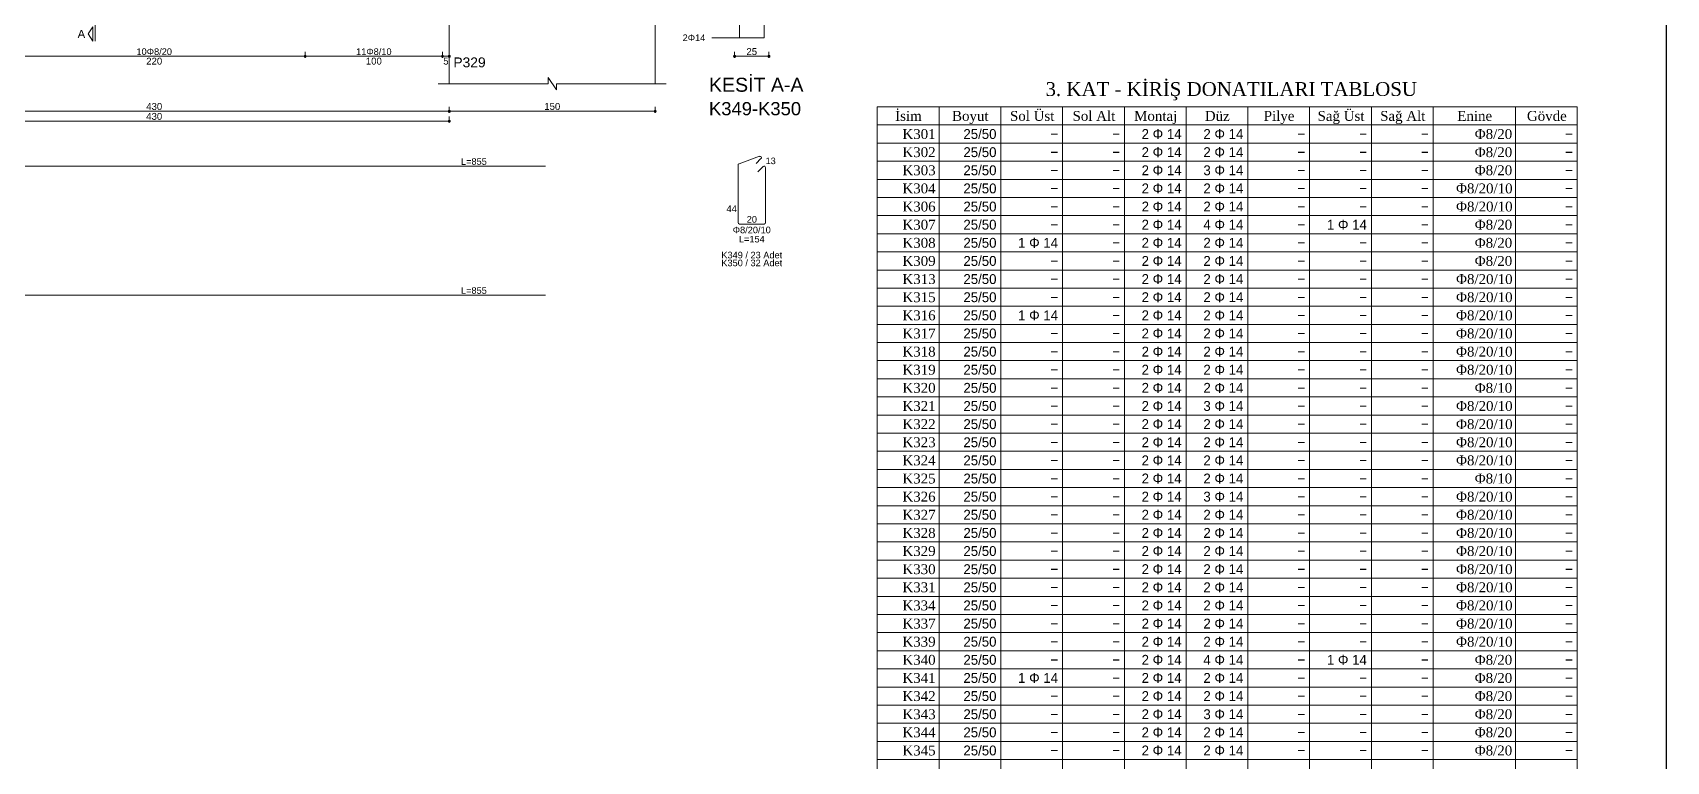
# Model space of a CAD drawing. Header units: millimetres. Extents: x 2232 to 85269, y -3593 to 5869.
# Drawn here: x 65662 to 67447, y -2588 to -1793 of the extents above; entities that cross this region are included whole.
import ezdxf

# ---------------------------------------------------------------- set-up
doc = ezdxf.new("R2010")
doc.units = ezdxf.units.MM
doc.linetypes.add('DASHDOT2', pattern=[12.7, 6.35, -3.175, 0, -3.175])
doc.linetypes.add('DASHED4', pattern=[18.75, 12.5, -6.25])
doc.layers.add('aks', color=251, linetype='DASHDOT2', lineweight=35)
for name, color, linetype in [('Donatı Metraj Tablosu', 7, 'Continuous'), ('Donatı Topl. Uzun. Yazısı', 7, 'Continuous'), ('Donatı Uz. Yazısı', 7, 'Continuous'), ('Donatı Yazısı', 7, 'Continuous'), ('Donatı Çizgisi', 7, 'Continuous'), ('Kiriş', 7, 'Continuous'), ('Standart', 7, 'Continuous'), ('Ölçülendirme', 7, 'Continuous')]:
    doc.layers.add(name, color=color, linetype=linetype)
doc.styles.add('arial_1_18', font='arial.ttf', dxfattribs={"height": 0.2})
doc.styles.add('symbol_1_18', font='symbol.ttf', dxfattribs={"height": 0.2})
doc.styles.add('times new roman_1_18', font='times.ttf', dxfattribs={"height": 0.2})

# ---------------------------------------------------------------- blocks, each defined once
blk = doc.blocks.new('IDE263Entity7554')
at = {"layer": 'aks', "color": 30, "linetype": 'DASHED4', "lineweight": 5}
for points in [[(22953.9, 2001.7), (22953.9, 2136.7)], [(23238.9, 2001.7), (23238.9, 2136.7)], [(23668.9, 2001.7), (23668.9, 2136.7)]]:
    blk.add_lwpolyline(points, dxfattribs=at)
at = {"layer": 'aks', "color": 1, "linetype": 'Continuous', "lineweight": 5}
for centre in [(22953.9, 2143.7), (23238.9, 2143.7), (23668.9, 2143.7)]:
    blk.add_circle(centre, 7, dxfattribs=at)
at = {"layer": 'Donatı Çizgisi', "color": 5, "linetype": 'Continuous', "lineweight": 5}
for points in [[(22958.9, 2039.9), (22958.9, 2083.5)], [(22968.9, 2039.9), (22968.9, 2083.5)], [(23073.9, 2039.9), (23073.9, 2083.5)], [(23093.9, 2039.9), (23093.9, 2083.5)], [(23198.9, 2039.9), (23198.9, 2083.5)], [(23208.9, 2039.9), (23208.9, 2083.5)], [(23243.9, 2039.9), (23243.9, 2083.5)], [(23253.9, 2039.9), (23253.9, 2083.5)], [(23443.9, 2039.9), (23443.9, 2083.5)], [(23463.9, 2039.9), (23463.9, 2083.5)], [(23653.9, 2039.9), (23653.9, 2083.5)], [(23663.9, 2039.9), (23663.9, 2083.5)], [(22883.9, 2081.3), (23738.9, 2081.3)], [(23879.3, 2039.2), (23879.3, 2082.8)], [(23879.3, 2082.8), (23899.3, 2082.8)], [(23899.3, 2039.2), (23899.3, 2082.8)], [(22883.9, 2040.7), (23738.9, 2040.7)], [(23879.3, 2039.2), (23899.3, 2039.2)], [(22883.9, 1931.7), (23738.9, 1931.7)], [(23879.3, 1890.6), (23879.3, 1932.5)], [(23880, 1933.4), (23895, 1938.9)], [(23892.4, 1933.6), (23896, 1937.2)], [(23893.8, 1927.7), (23897.5, 1931.5)], [(23899.3, 1890.6), (23899.3, 1930.7)], [(23880.3, 1889.6), (23898.3, 1889.6)], [(22883.9, 1837.9), (23738.9, 1837.9)]]:
    blk.add_lwpolyline(points, dxfattribs=at)
for centre in [(23880.3, 2081.8), (23898.3, 2081.8), (23880.3, 2040.2), (23898.3, 2040.2)]:
    blk.add_circle(centre, 1, dxfattribs=at)
for centre, start, end in [((23880.3, 1932.5), 110, 180), ((23895.3, 1937.9), 315, 110), ((23898.3, 1930.7), 0, 135), ((23880.3, 1890.6), 180, 270), ((23898.3, 1890.6), 270, 0)]:
    blk.add_arc(centre, 1.02, start, end, dxfattribs=at)
at = {"layer": 'Kiriş', "color": 1, "linetype": 'Continuous', "lineweight": 5}
for points in [[(22803.9, 2086.7), (23818.9, 2086.7)], [(22803.9, 1991.7), (22803.9, 2086.7)], [(23818.9, 1991.7), (23818.9, 2086.7)], [(23861.8, 2086.7), (23916.8, 2086.7)], [(23861.8, 2071.7), (23876.8, 2071.7)], [(23876.8, 2036.7), (23876.8, 2071.7)], [(23901.8, 2071.7), (23916.8, 2071.7)], [(23901.8, 2036.7), (23901.8, 2071.7)], [(22953.9, 2036.7), (23213.9, 2036.7)], [(22953.9, 1991.7), (22953.9, 2036.7)], [(23213.9, 1991.7), (23213.9, 2036.7)], [(23238.9, 2036.7), (23668.9, 2036.7)], [(23238.9, 1991.7), (23238.9, 2036.7)], [(23668.9, 1991.7), (23668.9, 2036.7)], [(23876.8, 2036.7), (23901.8, 2036.7)], [(22795.9, 1991.7), (22875.9, 1991.7)], [(22881.9, 1987.2), (22875.9, 1996.2)], [(22875.9, 1991.7), (22875.9, 1996.2)], [(22881.9, 1991.7), (22961.9, 1991.7)], [(22881.9, 1987.2), (22881.9, 1991.7)], [(23205.9, 1991.7), (23223.4, 1991.7)], [(23229.4, 1987.2), (23223.4, 1996.2)], [(23223.4, 1991.7), (23223.4, 1996.2)], [(23229.4, 1991.7), (23246.9, 1991.7)], [(23229.4, 1987.2), (23229.4, 1991.7)], [(23660.9, 1991.7), (23740.9, 1991.7)], [(23746.9, 1987.2), (23740.9, 1996.2)], [(23740.9, 1991.7), (23740.9, 1996.2)], [(23746.9, 1991.7), (23826.9, 1991.7)], [(23746.9, 1987.2), (23746.9, 1991.7)]]:
    blk.add_lwpolyline(points, dxfattribs=at)
at = {"layer": 'Ölçülendirme', "color": 1, "linetype": 'Continuous', "lineweight": 5}
for points in [[(23052.7, 2095.5), (23056.2, 2100.7)], [(23056.2, 2090.2), (23052.7, 2095.5)], [(23056.2, 2090.2), (23056.2, 2100.7)], [(23057.9, 2079.7), (23057.9, 2100.7)], [(23113.7, 2091.7), (23116.2, 2095)], [(23116.2, 2095), (23137.8, 2095)], [(23405.7, 2095.5), (23409.2, 2100.7)], [(23409.2, 2090.2), (23405.7, 2095.5)], [(23409.2, 2090.2), (23409.2, 2100.7)], [(23410.9, 2079.7), (23410.9, 2100.7)], [(23500.7, 2091.7), (23503.2, 2095)], [(23503.2, 2095), (23524.8, 2095)], [(23860.3, 2096.8), (23898.3, 2096.8)], [(23880.3, 2081.8), (23880.3, 2096.8)], [(23898.3, 2081.8), (23898.3, 2096.8)], [(22882.9, 2090.3), (22954.9, 2090.3)], [(22883.9, 2087.1), (22883.9, 2091.6)], [(22953.9, 2087.1), (22953.9, 2091.6)], [(23111.2, 2086.7), (23108.7, 2091.7)], [(23108.7, 2091.7), (23113.7, 2091.7)], [(23113.7, 2091.7), (23111.2, 2086.7)], [(23111.2, 2086.7), (23111.2, 2086.7)], [(23498.2, 2086.7), (23495.7, 2091.7)], [(23495.7, 2091.7), (23500.7, 2091.7)], [(23500.7, 2091.7), (23498.2, 2086.7)], [(23498.2, 2086.7), (23498.2, 2086.7)], [(23928.5, 2086.7), (23943, 2086.7)], [(23931.8, 2035.7), (23931.8, 2087.7)], [(23941.8, 2035.7), (23941.8, 2087.7)], [(23928.5, 2071.7), (23933, 2071.7)], [(22958.9, 2066.5), (22968.9, 2066.5)], [(23073.9, 2066.5), (23093.9, 2066.5)], [(23198.9, 2066.5), (23208.9, 2066.5)], [(23243.9, 2066.5), (23253.9, 2066.5)], [(23443.9, 2066.5), (23463.9, 2066.5)], [(23653.9, 2066.5), (23663.9, 2066.5)], [(23057.9, 2022.7), (23057.9, 2043.7)], [(23410.9, 2022.7), (23410.9, 2043.7)], [(23880.3, 2025.2), (23880.3, 2040.2)], [(23898.3, 2025.2), (23898.3, 2040.2)], [(23928.5, 2036.7), (23943, 2036.7)], [(23052.7, 2028), (23056.2, 2033.2)], [(23056.2, 2022.7), (23052.7, 2028)], [(23056.2, 2022.7), (23056.2, 2033.2)], [(23405.7, 2028), (23409.2, 2033.2)], [(23409.2, 2022.7), (23405.7, 2028)], [(23409.2, 2022.7), (23409.2, 2033.2)], [(23860.3, 2025.2), (23898.3, 2025.2)], [(22952.9, 2011.7), (23214.9, 2011.7)], [(22953.9, 2010.5), (22953.9, 2015)], [(22958.9, 2010.5), (22958.9, 2015)], [(23058.9, 2010.5), (23058.9, 2015)], [(23108.9, 2010.5), (23108.9, 2015)], [(23208.9, 2010.5), (23208.9, 2015)], [(23213.9, 2010.5), (23213.9, 2015)], [(23237.9, 2011.7), (23669.9, 2011.7)], [(23238.9, 2010.5), (23238.9, 2015)], [(23243.9, 2010.5), (23243.9, 2015)], [(23343.9, 2010.5), (23343.9, 2015)], [(23563.9, 2010.5), (23563.9, 2015)], [(23663.9, 2010.5), (23663.9, 2015)], [(23668.9, 2010.5), (23668.9, 2015)], [(23875.8, 2011.7), (23902.8, 2011.7)], [(23876.8, 2010.5), (23876.8, 2015)], [(23901.8, 2010.5), (23901.8, 2015)], [(22802.9, 1971.7), (23819.9, 1971.7)], [(22803.9, 1970.5), (22803.9, 1975)], [(22952.9, 1964.5), (23669.9, 1964.5)], [(22953.9, 1970.5), (22953.9, 1975)], [(22953.9, 1963.3), (22953.9, 1967.8)], [(23213.9, 1970.5), (23213.9, 1975)], [(23238.9, 1970.5), (23238.9, 1975)], [(23238.9, 1963.3), (23238.9, 1967.8)], [(23668.9, 1970.5), (23668.9, 1975)], [(23668.9, 1963.3), (23668.9, 1967.8)], [(23818.9, 1970.5), (23818.9, 1975)]]:
    blk.add_lwpolyline(points, dxfattribs=at)
for centre in [(22883.9, 2090.3), (22953.9, 2090.3), (23931.8, 2086.7), (23941.8, 2086.7), (23931.8, 2071.7), (22958.9, 2066.5), (22968.9, 2066.5), (23073.9, 2066.5), (23093.9, 2066.5), (23198.9, 2066.5), (23208.9, 2066.5), (23243.9, 2066.5), (23253.9, 2066.5), (23443.9, 2066.5), (23463.9, 2066.5), (23653.9, 2066.5), (23663.9, 2066.5), (23931.8, 2036.7), (23941.8, 2036.7), (22953.9, 2011.7), (22958.9, 2011.7), (22958.9, 2011.7), (23058.9, 2011.7), (23058.9, 2011.7), (23108.9, 2011.7), (23108.9, 2011.7), (23208.9, 2011.7), (23208.9, 2011.7), (23213.9, 2011.7), (23238.9, 2011.7), (23243.9, 2011.7), (23243.9, 2011.7), (23343.9, 2011.7), (23343.9, 2011.7), (23563.9, 2011.7), (23563.9, 2011.7), (23663.9, 2011.7), (23663.9, 2011.7), (23668.9, 2011.7), (23876.8, 2011.7), (23901.8, 2011.7), (22803.9, 1971.7), (22953.9, 1971.7), (22953.9, 1971.7), (22953.9, 1964.5), (23213.9, 1971.7), (23213.9, 1971.7), (23238.9, 1971.7), (23238.9, 1971.7), (23238.9, 1964.5), (23238.9, 1964.5), (23668.9, 1971.7), (23668.9, 1971.7), (23668.9, 1964.5), (23818.9, 1971.7)]:
    blk.add_circle(centre, 0.75, dxfattribs=at)
at = {"layer": 'aks', "color": 1, "linetype": 'Continuous', "lineweight": 5, "style": 'arial_1_18'}
for s, height, p in [('16', 4.73, (22950.3, 2141.3)), ('12', 4.73, (23235.3, 2141.3)), ('8', 9.45, (23665.3, 2138.8))]:
    blk.add_text(s, height=height, dxfattribs=at).set_placement(p)
at = {"layer": 'Donatı Topl. Uzun. Yazısı', "color": 1, "linetype": 'Continuous', "lineweight": 5, "style": 'arial_1_18'}
for s, p in [('L=855', (23677.4, 1932.7)), ('L=154', (23879.9, 1876.2)), ('L=855', (23677.4, 1838.8))]:
    blk.add_text(s, height=4.8, dxfattribs=at).set_placement(p)
at = {"layer": 'Donatı Uz. Yazısı', "color": 1, "linetype": 'Continuous', "lineweight": 5, "style": 'arial_1_18'}
for s, p in [('13', (23899.3, 1933.2)), ('44', (23870.9, 1898.3)), ('20', (23885.6, 1890.6))]:
    blk.add_text(s, height=4.8, dxfattribs=at).set_placement(p)
at = {"layer": 'Donatı Yazısı', "color": 5, "linetype": 'Continuous', "lineweight": 5, "style": 'arial_1_18'}
for s, p in [('2Φ14', (23838.9, 2094.4)), ('2Φ14', (23838.9, 2022.8)), ('2Φ14', (23337.1, 1932.7)), ('Φ8/20/10', (23875.4, 1882.9)), ('K349 / 23 Adet', (23867.1, 1864.6)), ('K350 / 32 Adet', (23867.1, 1858.9)), ('2Φ14', (23337.1, 1838.8))]:
    blk.add_text(s, height=4.8, dxfattribs=at).set_placement(p)
for p in [(23110.9, 2075.4), (23480.9, 2075.4), (23110.9, 2043.7), (23480.9, 2043.7)]:
    blk.add_text('2Φ14', height=4.32, rotation=360, dxfattribs=at).set_placement(p)
at = {"layer": 'Donatı Yazısı', "color": 1, "linetype": 'Continuous', "lineweight": 5, "style": 'arial_1_18'}
for s, p in [('Montaj', (23163.1, 1932.7)), ('Düz', (23171.3, 1838.8))]:
    blk.add_text(s, height=4.8, dxfattribs=at).set_placement(p)
at = {"layer": 'Kiriş', "color": 1, "linetype": 'Continuous', "lineweight": 5, "style": 'arial_1_18'}
for s, height, p in [('K349 (25/50)', 12, (22965.9, 2091.5)), ('K350 (25/50)', 12, (23250.9, 2091.5)), ('P326', 7.2, (22806.9, 2003.7)), ('P309', 7.2, (23216.9, 2003.7)), ('P329', 7.2, (23671.9, 2003.7)), ('KESİT A-A', 10.2, (23858.1, 1985.9)), ('K349-K350', 9.6, (23858.1, 1968.8))]:
    blk.add_text(s, height=height, dxfattribs=at).set_placement(p)
at = {"layer": 'Ölçülendirme', "color": 1, "linetype": 'Continuous', "lineweight": 5, "style": 'arial_1_18'}
for s, height, p in [('70', 4.8, (22915.2, 2091.3)), ('A', 5.95, (23045.1, 2092.5)), ('+13.50', 5, (23116.2, 2096)), ('A', 5.95, (23398.1, 2092.5)), ('+13.50', 5, (23503.2, 2096)), ('A', 5.95, (23045.1, 2025)), ('A', 5.95, (23398.1, 2025)), ('25', 5, (23885.4, 2012.7)), ('5', 5, (22954.5, 2005.7)), ('100', 5, (23003.1, 2005.7)), ('50', 5, (23080.1, 2005.7)), ('100', 5, (23153.1, 2005.7)), ('5', 5, (23209.5, 2005.7)), ('5', 5, (23239.5, 2005.7)), ('100', 5, (23288.1, 2005.7)), ('220', 5, (23448.1, 2005.7)), ('100', 5, (23608.1, 2005.7)), ('5', 5, (23664.5, 2005.7)), ('150', 5, (22873.1, 1972.7)), ('260', 5, (23078.1, 1972.7)), ('25', 5, (23222.6, 1972.7)), ('430', 5, (23448.1, 1972.7)), ('150', 5, (23738.1, 1972.7)), ('285', 5, (23078.1, 1965.5)), ('430', 5, (23448.1, 1965.5))]:
    blk.add_text(s, height=height, dxfattribs=at).set_placement(p)
for s, rotation, p in [('10', 360, (22960.1, 2067.5)), ('20', 360, (23080.1, 2067.5)), ('10', 360, (23200.1, 2067.5)), ('10', 360, (23245.1, 2067.5)), ('20', 360, (23450.1, 2067.5)), ('10', 360, (23655.1, 2067.5)), ('15', 90, (23930.8, 2075.3)), ('50', 90, (23940.8, 2057.8)), ('35', 90, (23930.8, 2050.3))]:
    blk.add_text(s, height=5, rotation=rotation, dxfattribs=at).set_placement(p)
at = {"layer": 'Ölçülendirme', "color": 5, "linetype": 'Continuous', "lineweight": 5, "style": 'arial_1_18'}
for s, p in [('11Φ8/10', (22996, 2012.7)), ('1Φ8/20', (23072.9, 2012.7)), ('11Φ8/10', (23146, 2012.7)), ('11Φ8/10', (23281, 2012.7)), ('10Φ8/20', (23441, 2012.7)), ('11Φ8/10', (23601, 2012.7))]:
    blk.add_text(s, height=4.8, dxfattribs=at).set_placement(p)
blk = doc.blocks.new('IDE263Entity7593')
at = {"layer": 'Donatı Metraj Tablosu', "color": 1, "linetype": 'Continuous', "lineweight": 5}
for points in [[(28798, 686.4), (29138, 686.4)], [(28798, 686.4), (28798, 0)], [(28828, 686.4), (28828, 0)], [(28858, 686.4), (28858, 0)], [(28888, 686.4), (28888, 0)], [(28918, 686.4), (28918, 0)], [(28948, 686.4), (28948, 0)], [(28978, 686.4), (28978, 0)], [(29008, 686.4), (29008, 0)], [(29038, 686.4), (29038, 0)], [(29068, 686.4), (29068, 0)], [(29108, 686.4), (29108, 0)], [(29138, 686.4), (29138, 0)], [(28798, 677.6), (29138, 677.6)], [(28798, 668.8), (29138, 668.8)], [(28798, 660), (29138, 660)], [(28798, 651.2), (29138, 651.2)], [(28798, 642.4), (29138, 642.4)], [(28798, 633.6), (29138, 633.6)], [(28798, 624.8), (29138, 624.8)], [(28798, 616), (29138, 616)], [(28798, 607.2), (29138, 607.2)], [(28798, 598.4), (29138, 598.4)], [(28798, 589.6), (29138, 589.6)], [(28798, 580.8), (29138, 580.8)], [(28798, 572), (29138, 572)], [(28798, 563.2), (29138, 563.2)], [(28798, 554.4), (29138, 554.4)], [(28798, 545.6), (29138, 545.6)], [(28798, 536.8), (29138, 536.8)], [(28798, 528), (29138, 528)], [(28798, 519.2), (29138, 519.2)], [(28798, 510.4), (29138, 510.4)], [(28798, 501.6), (29138, 501.6)], [(28798, 492.8), (29138, 492.8)], [(28798, 484), (29138, 484)], [(28798, 475.2), (29138, 475.2)], [(28798, 466.4), (29138, 466.4)], [(28798, 457.6), (29138, 457.6)], [(28798, 448.8), (29138, 448.8)], [(28798, 440), (29138, 440)], [(28798, 431.2), (29138, 431.2)], [(28798, 422.4), (29138, 422.4)], [(28798, 413.6), (29138, 413.6)], [(28798, 404.8), (29138, 404.8)], [(28798, 396), (29138, 396)], [(28798, 387.2), (29138, 387.2)], [(28798, 378.4), (29138, 378.4)], [(28798, 369.6), (29138, 369.6)]]:
    blk.add_lwpolyline(points, dxfattribs=at)
for s, height, style, p in [('3. KAT - KİRİŞ DONATILARI TABLOSU', 6.72, 'times new roman_1_18', (28879.71, 691.68)), ('İsim', 4.8, 'times new roman_1_18', (28806.69, 679.6)), ('Boyut', 4.8, 'times new roman_1_18', (28834.32, 679.6)), ('Sol Üst', 4.8, 'times new roman_1_18', (28862.45, 679.6)), ('Sol Alt', 4.8, 'times new roman_1_18', (28892.84, 679.6)), ('Montaj', 4.8, 'times new roman_1_18', (28922.75, 679.6)), ('Düz', 4.8, 'times new roman_1_18', (28957.09, 679.6)), ('Pilye', 4.8, 'times new roman_1_18', (28985.7, 679.6)), ('Sağ Üst', 4.8, 'times new roman_1_18', (29011.86, 679.6)), ('Sağ Alt', 4.8, 'times new roman_1_18', (29042.25, 679.6)), ('Enine', 4.8, 'times new roman_1_18', (29079.72, 679.6)), ('Gövde', 4.8, 'times new roman_1_18', (29113.54, 679.6)), ('K301', 4.8, 'times new roman_1_18', (28810.22, 670.8)), ('25/50', 4.8, 'symbol_1_18', (28839.83, 670.8)), ('2 F 14', 4.8, 'symbol_1_18', (28926.39, 670.8)), ('2 F 14', 4.8, 'symbol_1_18', (28956.39, 670.8)), ('Φ8/20', 4.8, 'times new roman_1_18', (29088.19, 670.8)), ('K302', 4.8, 'times new roman_1_18', (28810.22, 662)), ('25/50', 4.8, 'symbol_1_18', (28839.83, 662)), ('-', 4.8, 'symbol_1_18', (28882.1, 670.8)), ('-', 4.8, 'symbol_1_18', (28912.1, 670.8)), ('2 F 14', 4.8, 'symbol_1_18', (28926.39, 662)), ('2 F 14', 4.8, 'symbol_1_18', (28956.39, 662)), ('-', 4.8, 'symbol_1_18', (29002.1, 670.8)), ('-', 4.8, 'symbol_1_18', (29032.1, 670.8)), ('-', 4.8, 'symbol_1_18', (29062.1, 670.8)), ('Φ8/20', 4.8, 'times new roman_1_18', (29088.19, 662)), ('-', 4.8, 'symbol_1_18', (29132.1, 670.8)), ('-', 4.8, 'symbol_1_18', (28882.1, 662)), ('-', 4.8, 'symbol_1_18', (28912.1, 662)), ('-', 4.8, 'symbol_1_18', (29002.1, 662)), ('-', 4.8, 'symbol_1_18', (29032.1, 662)), ('-', 4.8, 'symbol_1_18', (29062.1, 662)), ('-', 4.8, 'symbol_1_18', (29132.1, 662)), ('K303', 4.8, 'times new roman_1_18', (28810.22, 653.2)), ('25/50', 4.8, 'symbol_1_18', (28839.83, 653.2)), ('-', 4.8, 'symbol_1_18', (28882.1, 653.2)), ('-', 4.8, 'symbol_1_18', (28912.1, 653.2)), ('2 F 14', 4.8, 'symbol_1_18', (28926.39, 653.2)), ('3 F 14', 4.8, 'symbol_1_18', (28956.39, 653.2)), ('-', 4.8, 'symbol_1_18', (29002.1, 653.2)), ('-', 4.8, 'symbol_1_18', (29032.1, 653.2)), ('-', 4.8, 'symbol_1_18', (29062.1, 653.2)), ('Φ8/20', 4.8, 'times new roman_1_18', (29088.19, 653.2)), ('-', 4.8, 'symbol_1_18', (29132.1, 653.2)), ('K304', 4.8, 'times new roman_1_18', (28810.22, 644.4)), ('25/50', 4.8, 'symbol_1_18', (28839.83, 644.4)), ('-', 4.8, 'symbol_1_18', (28882.1, 644.4)), ('-', 4.8, 'symbol_1_18', (28912.1, 644.4)), ('2 F 14', 4.8, 'symbol_1_18', (28926.39, 644.4)), ('2 F 14', 4.8, 'symbol_1_18', (28956.39, 644.4)), ('-', 4.8, 'symbol_1_18', (29002.1, 644.4)), ('-', 4.8, 'symbol_1_18', (29032.1, 644.4)), ('-', 4.8, 'symbol_1_18', (29062.1, 644.4)), ('Φ8/20/10', 4.8, 'times new roman_1_18', (29079.11, 644.4)), ('-', 4.8, 'symbol_1_18', (29132.1, 644.4)), ('K306', 4.8, 'times new roman_1_18', (28810.22, 635.6)), ('25/50', 4.8, 'symbol_1_18', (28839.83, 635.6)), ('-', 4.8, 'symbol_1_18', (28882.1, 635.6)), ('-', 4.8, 'symbol_1_18', (28912.1, 635.6)), ('2 F 14', 4.8, 'symbol_1_18', (28926.39, 635.6)), ('2 F 14', 4.8, 'symbol_1_18', (28956.39, 635.6)), ('-', 4.8, 'symbol_1_18', (29002.1, 635.6)), ('-', 4.8, 'symbol_1_18', (29032.1, 635.6)), ('-', 4.8, 'symbol_1_18', (29062.1, 635.6)), ('Φ8/20/10', 4.8, 'times new roman_1_18', (29079.11, 635.6)), ('-', 4.8, 'symbol_1_18', (29132.1, 635.6)), ('K307', 4.8, 'times new roman_1_18', (28810.22, 626.8)), ('25/50', 4.8, 'symbol_1_18', (28839.83, 626.8)), ('-', 4.8, 'symbol_1_18', (28882.1, 626.8)), ('-', 4.8, 'symbol_1_18', (28912.1, 626.8)), ('2 F 14', 4.8, 'symbol_1_18', (28926.39, 626.8)), ('4 F 14', 4.8, 'symbol_1_18', (28956.39, 626.8)), ('-', 4.8, 'symbol_1_18', (29002.1, 626.8)), ('1 F 14', 4.8, 'symbol_1_18', (29016.39, 626.8)), ('-', 4.8, 'symbol_1_18', (29062.1, 626.8)), ('Φ8/20', 4.8, 'times new roman_1_18', (29088.19, 626.8)), ('-', 4.8, 'symbol_1_18', (29132.1, 626.8)), ('K308', 4.8, 'times new roman_1_18', (28810.22, 618)), ('25/50', 4.8, 'symbol_1_18', (28839.83, 618)), ('1 F 14', 4.8, 'symbol_1_18', (28866.39, 618)), ('-', 4.8, 'symbol_1_18', (28912.1, 618)), ('2 F 14', 4.8, 'symbol_1_18', (28926.39, 618)), ('2 F 14', 4.8, 'symbol_1_18', (28956.39, 618)), ('-', 4.8, 'symbol_1_18', (29002.1, 618)), ('-', 4.8, 'symbol_1_18', (29032.1, 618)), ('-', 4.8, 'symbol_1_18', (29062.1, 618)), ('Φ8/20', 4.8, 'times new roman_1_18', (29088.19, 618)), ('-', 4.8, 'symbol_1_18', (29132.1, 618)), ('K309', 4.8, 'times new roman_1_18', (28810.22, 609.2)), ('25/50', 4.8, 'symbol_1_18', (28839.83, 609.2)), ('-', 4.8, 'symbol_1_18', (28882.1, 609.2)), ('-', 4.8, 'symbol_1_18', (28912.1, 609.2)), ('2 F 14', 4.8, 'symbol_1_18', (28926.39, 609.2)), ('2 F 14', 4.8, 'symbol_1_18', (28956.39, 609.2)), ('-', 4.8, 'symbol_1_18', (29002.1, 609.2)), ('-', 4.8, 'symbol_1_18', (29032.1, 609.2)), ('-', 4.8, 'symbol_1_18', (29062.1, 609.2)), ('Φ8/20', 4.8, 'times new roman_1_18', (29088.19, 609.2)), ('-', 4.8, 'symbol_1_18', (29132.1, 609.2)), ('K313', 4.8, 'times new roman_1_18', (28810.22, 600.4)), ('25/50', 4.8, 'symbol_1_18', (28839.83, 600.4)), ('2 F 14', 4.8, 'symbol_1_18', (28926.39, 600.4)), ('2 F 14', 4.8, 'symbol_1_18', (28956.39, 600.4)), ('Φ8/20/10', 4.8, 'times new roman_1_18', (29079.11, 600.4)), ('K315', 4.8, 'times new roman_1_18', (28810.22, 591.6)), ('25/50', 4.8, 'symbol_1_18', (28839.83, 591.6)), ('-', 4.8, 'symbol_1_18', (28882.1, 600.4)), ('-', 4.8, 'symbol_1_18', (28912.1, 600.4)), ('2 F 14', 4.8, 'symbol_1_18', (28926.39, 591.6)), ('2 F 14', 4.8, 'symbol_1_18', (28956.39, 591.6)), ('-', 4.8, 'symbol_1_18', (29002.1, 600.4)), ('-', 4.8, 'symbol_1_18', (29032.1, 600.4)), ('-', 4.8, 'symbol_1_18', (29062.1, 600.4)), ('Φ8/20/10', 4.8, 'times new roman_1_18', (29079.11, 591.6)), ('-', 4.8, 'symbol_1_18', (29132.1, 600.4)), ('K316', 4.8, 'times new roman_1_18', (28810.22, 582.8)), ('25/50', 4.8, 'symbol_1_18', (28839.83, 582.8)), ('1 F 14', 4.8, 'symbol_1_18', (28866.39, 582.8)), ('-', 4.8, 'symbol_1_18', (28882.1, 591.6)), ('-', 4.8, 'symbol_1_18', (28912.1, 591.6)), ('2 F 14', 4.8, 'symbol_1_18', (28926.39, 582.8)), ('2 F 14', 4.8, 'symbol_1_18', (28956.39, 582.8)), ('-', 4.8, 'symbol_1_18', (29002.1, 591.6)), ('-', 4.8, 'symbol_1_18', (29032.1, 591.6)), ('-', 4.8, 'symbol_1_18', (29062.1, 591.6)), ('Φ8/20/10', 4.8, 'times new roman_1_18', (29079.11, 582.8)), ('-', 4.8, 'symbol_1_18', (29132.1, 591.6)), ('-', 4.8, 'symbol_1_18', (28912.1, 582.8)), ('-', 4.8, 'symbol_1_18', (29002.1, 582.8)), ('-', 4.8, 'symbol_1_18', (29032.1, 582.8)), ('-', 4.8, 'symbol_1_18', (29062.1, 582.8)), ('-', 4.8, 'symbol_1_18', (29132.1, 582.8)), ('K317', 4.8, 'times new roman_1_18', (28810.22, 574)), ('25/50', 4.8, 'symbol_1_18', (28839.83, 574)), ('-', 4.8, 'symbol_1_18', (28882.1, 574)), ('-', 4.8, 'symbol_1_18', (28912.1, 574)), ('2 F 14', 4.8, 'symbol_1_18', (28926.39, 574)), ('2 F 14', 4.8, 'symbol_1_18', (28956.39, 574)), ('-', 4.8, 'symbol_1_18', (29002.1, 574)), ('-', 4.8, 'symbol_1_18', (29032.1, 574)), ('-', 4.8, 'symbol_1_18', (29062.1, 574)), ('Φ8/20/10', 4.8, 'times new roman_1_18', (29079.11, 574)), ('-', 4.8, 'symbol_1_18', (29132.1, 574)), ('K318', 4.8, 'times new roman_1_18', (28810.22, 565.2)), ('25/50', 4.8, 'symbol_1_18', (28839.83, 565.2)), ('-', 4.8, 'symbol_1_18', (28882.1, 565.2)), ('-', 4.8, 'symbol_1_18', (28912.1, 565.2)), ('2 F 14', 4.8, 'symbol_1_18', (28926.39, 565.2)), ('2 F 14', 4.8, 'symbol_1_18', (28956.39, 565.2)), ('-', 4.8, 'symbol_1_18', (29002.1, 565.2)), ('-', 4.8, 'symbol_1_18', (29032.1, 565.2)), ('-', 4.8, 'symbol_1_18', (29062.1, 565.2)), ('Φ8/20/10', 4.8, 'times new roman_1_18', (29079.11, 565.2)), ('-', 4.8, 'symbol_1_18', (29132.1, 565.2)), ('K319', 4.8, 'times new roman_1_18', (28810.22, 556.4)), ('25/50', 4.8, 'symbol_1_18', (28839.83, 556.4)), ('-', 4.8, 'symbol_1_18', (28882.1, 556.4)), ('-', 4.8, 'symbol_1_18', (28912.1, 556.4)), ('2 F 14', 4.8, 'symbol_1_18', (28926.39, 556.4)), ('2 F 14', 4.8, 'symbol_1_18', (28956.39, 556.4)), ('-', 4.8, 'symbol_1_18', (29002.1, 556.4)), ('-', 4.8, 'symbol_1_18', (29032.1, 556.4)), ('-', 4.8, 'symbol_1_18', (29062.1, 556.4)), ('Φ8/20/10', 4.8, 'times new roman_1_18', (29079.11, 556.4)), ('-', 4.8, 'symbol_1_18', (29132.1, 556.4)), ('K320', 4.8, 'times new roman_1_18', (28810.22, 547.6)), ('25/50', 4.8, 'symbol_1_18', (28839.83, 547.6)), ('-', 4.8, 'symbol_1_18', (28882.1, 547.6)), ('-', 4.8, 'symbol_1_18', (28912.1, 547.6)), ('2 F 14', 4.8, 'symbol_1_18', (28926.39, 547.6)), ('2 F 14', 4.8, 'symbol_1_18', (28956.39, 547.6)), ('-', 4.8, 'symbol_1_18', (29002.1, 547.6)), ('-', 4.8, 'symbol_1_18', (29032.1, 547.6)), ('-', 4.8, 'symbol_1_18', (29062.1, 547.6)), ('Φ8/10', 4.8, 'times new roman_1_18', (29088.19, 547.6)), ('-', 4.8, 'symbol_1_18', (29132.1, 547.6)), ('K321', 4.8, 'times new roman_1_18', (28810.22, 538.8)), ('25/50', 4.8, 'symbol_1_18', (28839.83, 538.8)), ('-', 4.8, 'symbol_1_18', (28882.1, 538.8)), ('-', 4.8, 'symbol_1_18', (28912.1, 538.8)), ('2 F 14', 4.8, 'symbol_1_18', (28926.39, 538.8)), ('3 F 14', 4.8, 'symbol_1_18', (28956.39, 538.8)), ('-', 4.8, 'symbol_1_18', (29002.1, 538.8)), ('-', 4.8, 'symbol_1_18', (29032.1, 538.8)), ('-', 4.8, 'symbol_1_18', (29062.1, 538.8)), ('Φ8/20/10', 4.8, 'times new roman_1_18', (29079.11, 538.8)), ('-', 4.8, 'symbol_1_18', (29132.1, 538.8)), ('K322', 4.8, 'times new roman_1_18', (28810.22, 530)), ('25/50', 4.8, 'symbol_1_18', (28839.83, 530)), ('-', 4.8, 'symbol_1_18', (28882.1, 530)), ('-', 4.8, 'symbol_1_18', (28912.1, 530)), ('2 F 14', 4.8, 'symbol_1_18', (28926.39, 530)), ('2 F 14', 4.8, 'symbol_1_18', (28956.39, 530)), ('-', 4.8, 'symbol_1_18', (29002.1, 530)), ('-', 4.8, 'symbol_1_18', (29032.1, 530)), ('-', 4.8, 'symbol_1_18', (29062.1, 530)), ('Φ8/20/10', 4.8, 'times new roman_1_18', (29079.11, 530)), ('-', 4.8, 'symbol_1_18', (29132.1, 530)), ('K323', 4.8, 'times new roman_1_18', (28810.22, 521.2)), ('25/50', 4.8, 'symbol_1_18', (28839.83, 521.2)), ('-', 4.8, 'symbol_1_18', (28882.1, 521.2)), ('-', 4.8, 'symbol_1_18', (28912.1, 521.2)), ('2 F 14', 4.8, 'symbol_1_18', (28926.39, 521.2)), ('2 F 14', 4.8, 'symbol_1_18', (28956.39, 521.2)), ('-', 4.8, 'symbol_1_18', (29002.1, 521.2)), ('-', 4.8, 'symbol_1_18', (29032.1, 521.2)), ('-', 4.8, 'symbol_1_18', (29062.1, 521.2)), ('Φ8/20/10', 4.8, 'times new roman_1_18', (29079.11, 521.2)), ('-', 4.8, 'symbol_1_18', (29132.1, 521.2)), ('K324', 4.8, 'times new roman_1_18', (28810.22, 512.4)), ('25/50', 4.8, 'symbol_1_18', (28839.83, 512.4)), ('2 F 14', 4.8, 'symbol_1_18', (28926.39, 512.4)), ('2 F 14', 4.8, 'symbol_1_18', (28956.39, 512.4)), ('Φ8/20/10', 4.8, 'times new roman_1_18', (29079.11, 512.4)), ('K325', 4.8, 'times new roman_1_18', (28810.22, 503.6)), ('25/50', 4.8, 'symbol_1_18', (28839.83, 503.6)), ('-', 4.8, 'symbol_1_18', (28882.1, 512.4)), ('-', 4.8, 'symbol_1_18', (28912.1, 512.4)), ('2 F 14', 4.8, 'symbol_1_18', (28926.39, 503.6)), ('2 F 14', 4.8, 'symbol_1_18', (28956.39, 503.6)), ('-', 4.8, 'symbol_1_18', (29002.1, 512.4)), ('-', 4.8, 'symbol_1_18', (29032.1, 512.4)), ('-', 4.8, 'symbol_1_18', (29062.1, 512.4)), ('Φ8/10', 4.8, 'times new roman_1_18', (29088.19, 503.6)), ('-', 4.8, 'symbol_1_18', (29132.1, 512.4)), ('-', 4.8, 'symbol_1_18', (28882.1, 503.6)), ('-', 4.8, 'symbol_1_18', (28912.1, 503.6)), ('-', 4.8, 'symbol_1_18', (29002.1, 503.6)), ('-', 4.8, 'symbol_1_18', (29032.1, 503.6)), ('-', 4.8, 'symbol_1_18', (29062.1, 503.6)), ('-', 4.8, 'symbol_1_18', (29132.1, 503.6)), ('K326', 4.8, 'times new roman_1_18', (28810.22, 494.8)), ('25/50', 4.8, 'symbol_1_18', (28839.83, 494.8)), ('-', 4.8, 'symbol_1_18', (28882.1, 494.8)), ('-', 4.8, 'symbol_1_18', (28912.1, 494.8)), ('2 F 14', 4.8, 'symbol_1_18', (28926.39, 494.8)), ('3 F 14', 4.8, 'symbol_1_18', (28956.39, 494.8)), ('-', 4.8, 'symbol_1_18', (29002.1, 494.8)), ('-', 4.8, 'symbol_1_18', (29032.1, 494.8)), ('-', 4.8, 'symbol_1_18', (29062.1, 494.8)), ('Φ8/20/10', 4.8, 'times new roman_1_18', (29079.11, 494.8)), ('-', 4.8, 'symbol_1_18', (29132.1, 494.8)), ('K327', 4.8, 'times new roman_1_18', (28810.22, 486)), ('25/50', 4.8, 'symbol_1_18', (28839.83, 486)), ('-', 4.8, 'symbol_1_18', (28882.1, 486)), ('-', 4.8, 'symbol_1_18', (28912.1, 486)), ('2 F 14', 4.8, 'symbol_1_18', (28926.39, 486)), ('2 F 14', 4.8, 'symbol_1_18', (28956.39, 486)), ('-', 4.8, 'symbol_1_18', (29002.1, 486)), ('-', 4.8, 'symbol_1_18', (29032.1, 486)), ('-', 4.8, 'symbol_1_18', (29062.1, 486)), ('Φ8/20/10', 4.8, 'times new roman_1_18', (29079.11, 486)), ('-', 4.8, 'symbol_1_18', (29132.1, 486)), ('K328', 4.8, 'times new roman_1_18', (28810.22, 477.2)), ('25/50', 4.8, 'symbol_1_18', (28839.83, 477.2)), ('-', 4.8, 'symbol_1_18', (28882.1, 477.2)), ('-', 4.8, 'symbol_1_18', (28912.1, 477.2)), ('2 F 14', 4.8, 'symbol_1_18', (28926.39, 477.2)), ('2 F 14', 4.8, 'symbol_1_18', (28956.39, 477.2)), ('-', 4.8, 'symbol_1_18', (29002.1, 477.2)), ('-', 4.8, 'symbol_1_18', (29032.1, 477.2)), ('-', 4.8, 'symbol_1_18', (29062.1, 477.2)), ('Φ8/20/10', 4.8, 'times new roman_1_18', (29079.11, 477.2)), ('-', 4.8, 'symbol_1_18', (29132.1, 477.2)), ('K329', 4.8, 'times new roman_1_18', (28810.22, 468.4)), ('25/50', 4.8, 'symbol_1_18', (28839.83, 468.4)), ('-', 4.8, 'symbol_1_18', (28882.1, 468.4)), ('-', 4.8, 'symbol_1_18', (28912.1, 468.4)), ('2 F 14', 4.8, 'symbol_1_18', (28926.39, 468.4)), ('2 F 14', 4.8, 'symbol_1_18', (28956.39, 468.4)), ('-', 4.8, 'symbol_1_18', (29002.1, 468.4)), ('-', 4.8, 'symbol_1_18', (29032.1, 468.4)), ('-', 4.8, 'symbol_1_18', (29062.1, 468.4)), ('Φ8/20/10', 4.8, 'times new roman_1_18', (29079.11, 468.4)), ('-', 4.8, 'symbol_1_18', (29132.1, 468.4)), ('K330', 4.8, 'times new roman_1_18', (28810.22, 459.6)), ('25/50', 4.8, 'symbol_1_18', (28839.83, 459.6)), ('-', 4.8, 'symbol_1_18', (28882.1, 459.6)), ('-', 4.8, 'symbol_1_18', (28912.1, 459.6)), ('2 F 14', 4.8, 'symbol_1_18', (28926.39, 459.6)), ('2 F 14', 4.8, 'symbol_1_18', (28956.39, 459.6)), ('-', 4.8, 'symbol_1_18', (29002.1, 459.6)), ('-', 4.8, 'symbol_1_18', (29032.1, 459.6)), ('-', 4.8, 'symbol_1_18', (29062.1, 459.6)), ('Φ8/20/10', 4.8, 'times new roman_1_18', (29079.11, 459.6)), ('-', 4.8, 'symbol_1_18', (29132.1, 459.6)), ('K331', 4.8, 'times new roman_1_18', (28810.22, 450.8)), ('25/50', 4.8, 'symbol_1_18', (28839.83, 450.8)), ('-', 4.8, 'symbol_1_18', (28882.1, 450.8)), ('-', 4.8, 'symbol_1_18', (28912.1, 450.8)), ('2 F 14', 4.8, 'symbol_1_18', (28926.39, 450.8)), ('2 F 14', 4.8, 'symbol_1_18', (28956.39, 450.8)), ('-', 4.8, 'symbol_1_18', (29002.1, 450.8)), ('-', 4.8, 'symbol_1_18', (29032.1, 450.8)), ('-', 4.8, 'symbol_1_18', (29062.1, 450.8)), ('Φ8/20/10', 4.8, 'times new roman_1_18', (29079.11, 450.8)), ('-', 4.8, 'symbol_1_18', (29132.1, 450.8)), ('K334', 4.8, 'times new roman_1_18', (28810.22, 442)), ('25/50', 4.8, 'symbol_1_18', (28839.83, 442)), ('-', 4.8, 'symbol_1_18', (28882.1, 442)), ('-', 4.8, 'symbol_1_18', (28912.1, 442)), ('2 F 14', 4.8, 'symbol_1_18', (28926.39, 442)), ('2 F 14', 4.8, 'symbol_1_18', (28956.39, 442)), ('-', 4.8, 'symbol_1_18', (29002.1, 442)), ('-', 4.8, 'symbol_1_18', (29032.1, 442)), ('-', 4.8, 'symbol_1_18', (29062.1, 442)), ('Φ8/20/10', 4.8, 'times new roman_1_18', (29079.11, 442)), ('-', 4.8, 'symbol_1_18', (29132.1, 442)), ('K337', 4.8, 'times new roman_1_18', (28810.22, 433.2)), ('25/50', 4.8, 'symbol_1_18', (28839.83, 433.2)), ('2 F 14', 4.8, 'symbol_1_18', (28926.39, 433.2)), ('2 F 14', 4.8, 'symbol_1_18', (28956.39, 433.2)), ('Φ8/20/10', 4.8, 'times new roman_1_18', (29079.11, 433.2)), ('K339', 4.8, 'times new roman_1_18', (28810.22, 424.4)), ('25/50', 4.8, 'symbol_1_18', (28839.83, 424.4)), ('-', 4.8, 'symbol_1_18', (28882.1, 433.2)), ('-', 4.8, 'symbol_1_18', (28912.1, 433.2)), ('2 F 14', 4.8, 'symbol_1_18', (28926.39, 424.4)), ('2 F 14', 4.8, 'symbol_1_18', (28956.39, 424.4)), ('-', 4.8, 'symbol_1_18', (29002.1, 433.2)), ('-', 4.8, 'symbol_1_18', (29032.1, 433.2)), ('-', 4.8, 'symbol_1_18', (29062.1, 433.2)), ('Φ8/20/10', 4.8, 'times new roman_1_18', (29079.11, 424.4)), ('-', 4.8, 'symbol_1_18', (29132.1, 433.2)), ('25/50', 4.8, 'symbol_1_18', (28839.83, 415.6)), ('-', 4.8, 'symbol_1_18', (28882.1, 424.4)), ('-', 4.8, 'symbol_1_18', (28912.1, 424.4)), ('-', 4.8, 'symbol_1_18', (29002.1, 424.4)), ('-', 4.8, 'symbol_1_18', (29032.1, 424.4)), ('-', 4.8, 'symbol_1_18', (29062.1, 424.4)), ('-', 4.8, 'symbol_1_18', (29132.1, 424.4)), ('K340', 4.8, 'times new roman_1_18', (28810.22, 415.6)), ('-', 4.8, 'symbol_1_18', (28882.1, 415.6)), ('-', 4.8, 'symbol_1_18', (28912.1, 415.6)), ('2 F 14', 4.8, 'symbol_1_18', (28926.39, 415.6)), ('4 F 14', 4.8, 'symbol_1_18', (28956.39, 415.6)), ('-', 4.8, 'symbol_1_18', (29002.1, 415.6)), ('1 F 14', 4.8, 'symbol_1_18', (29016.39, 415.6)), ('-', 4.8, 'symbol_1_18', (29062.1, 415.6)), ('Φ8/20', 4.8, 'times new roman_1_18', (29088.19, 415.6)), ('-', 4.8, 'symbol_1_18', (29132.1, 415.6)), ('K341', 4.8, 'times new roman_1_18', (28810.22, 406.8)), ('25/50', 4.8, 'symbol_1_18', (28839.83, 406.8)), ('1 F 14', 4.8, 'symbol_1_18', (28866.39, 406.8)), ('-', 4.8, 'symbol_1_18', (28912.1, 406.8)), ('2 F 14', 4.8, 'symbol_1_18', (28926.39, 406.8)), ('2 F 14', 4.8, 'symbol_1_18', (28956.39, 406.8)), ('-', 4.8, 'symbol_1_18', (29002.1, 406.8)), ('-', 4.8, 'symbol_1_18', (29032.1, 406.8)), ('-', 4.8, 'symbol_1_18', (29062.1, 406.8)), ('Φ8/20', 4.8, 'times new roman_1_18', (29088.19, 406.8)), ('-', 4.8, 'symbol_1_18', (29132.1, 406.8)), ('K342', 4.8, 'times new roman_1_18', (28810.22, 398)), ('25/50', 4.8, 'symbol_1_18', (28839.83, 398)), ('-', 4.8, 'symbol_1_18', (28882.1, 398)), ('-', 4.8, 'symbol_1_18', (28912.1, 398)), ('2 F 14', 4.8, 'symbol_1_18', (28926.39, 398)), ('2 F 14', 4.8, 'symbol_1_18', (28956.39, 398)), ('-', 4.8, 'symbol_1_18', (29002.1, 398)), ('-', 4.8, 'symbol_1_18', (29032.1, 398)), ('-', 4.8, 'symbol_1_18', (29062.1, 398)), ('Φ8/20', 4.8, 'times new roman_1_18', (29088.19, 398)), ('-', 4.8, 'symbol_1_18', (29132.1, 398)), ('K343', 4.8, 'times new roman_1_18', (28810.22, 389.2)), ('25/50', 4.8, 'symbol_1_18', (28839.83, 389.2)), ('-', 4.8, 'symbol_1_18', (28882.1, 389.2)), ('-', 4.8, 'symbol_1_18', (28912.1, 389.2)), ('2 F 14', 4.8, 'symbol_1_18', (28926.39, 389.2)), ('3 F 14', 4.8, 'symbol_1_18', (28956.39, 389.2)), ('-', 4.8, 'symbol_1_18', (29002.1, 389.2)), ('-', 4.8, 'symbol_1_18', (29032.1, 389.2)), ('-', 4.8, 'symbol_1_18', (29062.1, 389.2)), ('Φ8/20', 4.8, 'times new roman_1_18', (29088.19, 389.2)), ('-', 4.8, 'symbol_1_18', (29132.1, 389.2)), ('K344', 4.8, 'times new roman_1_18', (28810.22, 380.4)), ('25/50', 4.8, 'symbol_1_18', (28839.83, 380.4)), ('-', 4.8, 'symbol_1_18', (28882.1, 380.4)), ('-', 4.8, 'symbol_1_18', (28912.1, 380.4)), ('2 F 14', 4.8, 'symbol_1_18', (28926.39, 380.4)), ('2 F 14', 4.8, 'symbol_1_18', (28956.39, 380.4)), ('-', 4.8, 'symbol_1_18', (29002.1, 380.4)), ('-', 4.8, 'symbol_1_18', (29032.1, 380.4)), ('-', 4.8, 'symbol_1_18', (29062.1, 380.4)), ('Φ8/20', 4.8, 'times new roman_1_18', (29088.19, 380.4)), ('-', 4.8, 'symbol_1_18', (29132.1, 380.4)), ('K345', 4.8, 'times new roman_1_18', (28810.22, 371.6)), ('25/50', 4.8, 'symbol_1_18', (28839.83, 371.6)), ('-', 4.8, 'symbol_1_18', (28882.1, 371.6)), ('-', 4.8, 'symbol_1_18', (28912.1, 371.6)), ('2 F 14', 4.8, 'symbol_1_18', (28926.39, 371.6)), ('2 F 14', 4.8, 'symbol_1_18', (28956.39, 371.6)), ('-', 4.8, 'symbol_1_18', (29002.1, 371.6)), ('-', 4.8, 'symbol_1_18', (29032.1, 371.6)), ('-', 4.8, 'symbol_1_18', (29062.1, 371.6)), ('Φ8/20', 4.8, 'times new roman_1_18', (29088.19, 371.6)), ('-', 4.8, 'symbol_1_18', (29132.1, 371.6))]:
    blk.add_text(s, height=height, dxfattribs=dict(at, style=style)).set_placement(p)

msp = doc.modelspace()

# ---------------------------------------------------------------- linework, layer by layer
msp.add_line((67447.1, -3593.4), (67447.1, 906.6))

# ---------------------------------------------------------------- block references
at = {"layer": 'Standart'}
for name, p, xscale, yscale, zscale in [('IDE263Entity7554', (30613.7, -4836), 1.5, 1.5, 1.5), ('IDE263Entity7593', (1789.3, -3418), 2.25, 2.25, 2.25)]:
    msp.add_blockref(name, p, dxfattribs=dict(at, xscale=xscale, yscale=yscale, zscale=zscale))

doc.saveas('drawing.dxf')
